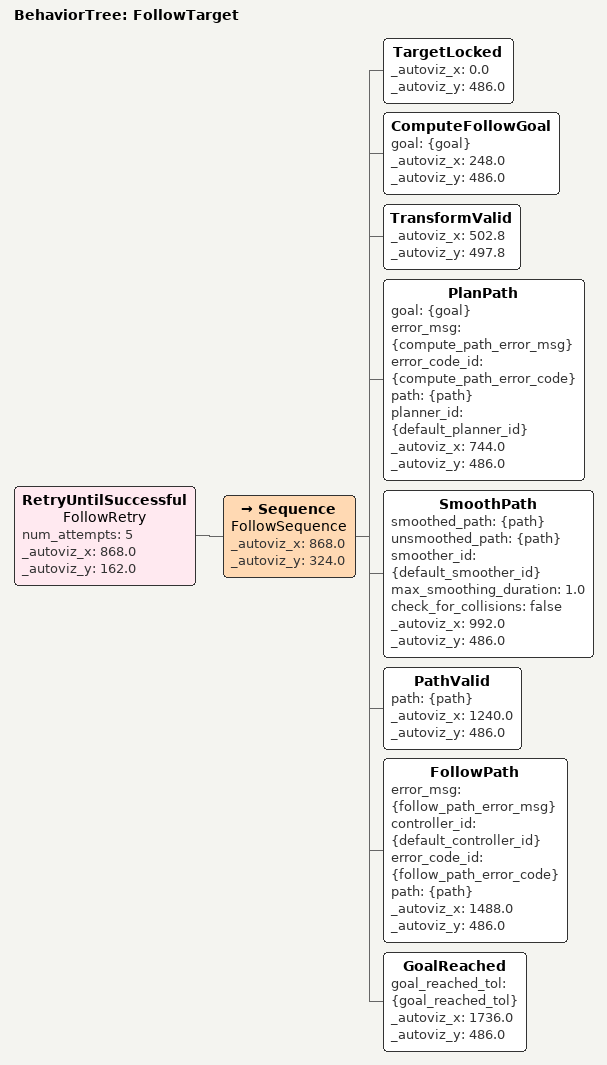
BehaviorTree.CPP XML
<?xml version="1.0" encoding="UTF-8"?>
<root BTCPP_format="4" main_tree_to_execute="FollowTarget">
    <BehaviorTree ID="FollowTarget">
        <RetryUntilSuccessful name="FollowRetry" num_attempts="5" _autoviz_x="868.0" _autoviz_y="162.0">
            <Sequence name="FollowSequence" _autoviz_x="868.0" _autoviz_y="324.0">
                <TargetLocked _autoviz_x="0.0" _autoviz_y="486.0"/>
                <ComputeFollowGoal goal="{goal}" _autoviz_x="248.0" _autoviz_y="486.0"/>
                <TransformValid _autoviz_x="502.8" _autoviz_y="497.8"/>
                <PlanPath goal="{goal}" error_msg="{compute_path_error_msg}" error_code_id="{compute_path_error_code}" path="{path}" planner_id="{default_planner_id}" _autoviz_x="744.0" _autoviz_y="486.0"/>
                <SmoothPath smoothed_path="{path}" unsmoothed_path="{path}" smoother_id="{default_smoother_id}" max_smoothing_duration="1.0" check_for_collisions="false" _autoviz_x="992.0" _autoviz_y="486.0"/>
                <PathValid path="{path}" _autoviz_x="1240.0" _autoviz_y="486.0"/>
                <FollowPath error_msg="{follow_path_error_msg}" controller_id="{default_controller_id}" error_code_id="{follow_path_error_code}" path="{path}" _autoviz_x="1488.0" _autoviz_y="486.0"/>
                <GoalReached goal_reached_tol="{goal_reached_tol}" _autoviz_x="1736.0" _autoviz_y="486.0"/>
            </Sequence>
        </RetryUntilSuccessful>
    </BehaviorTree>
</root>
